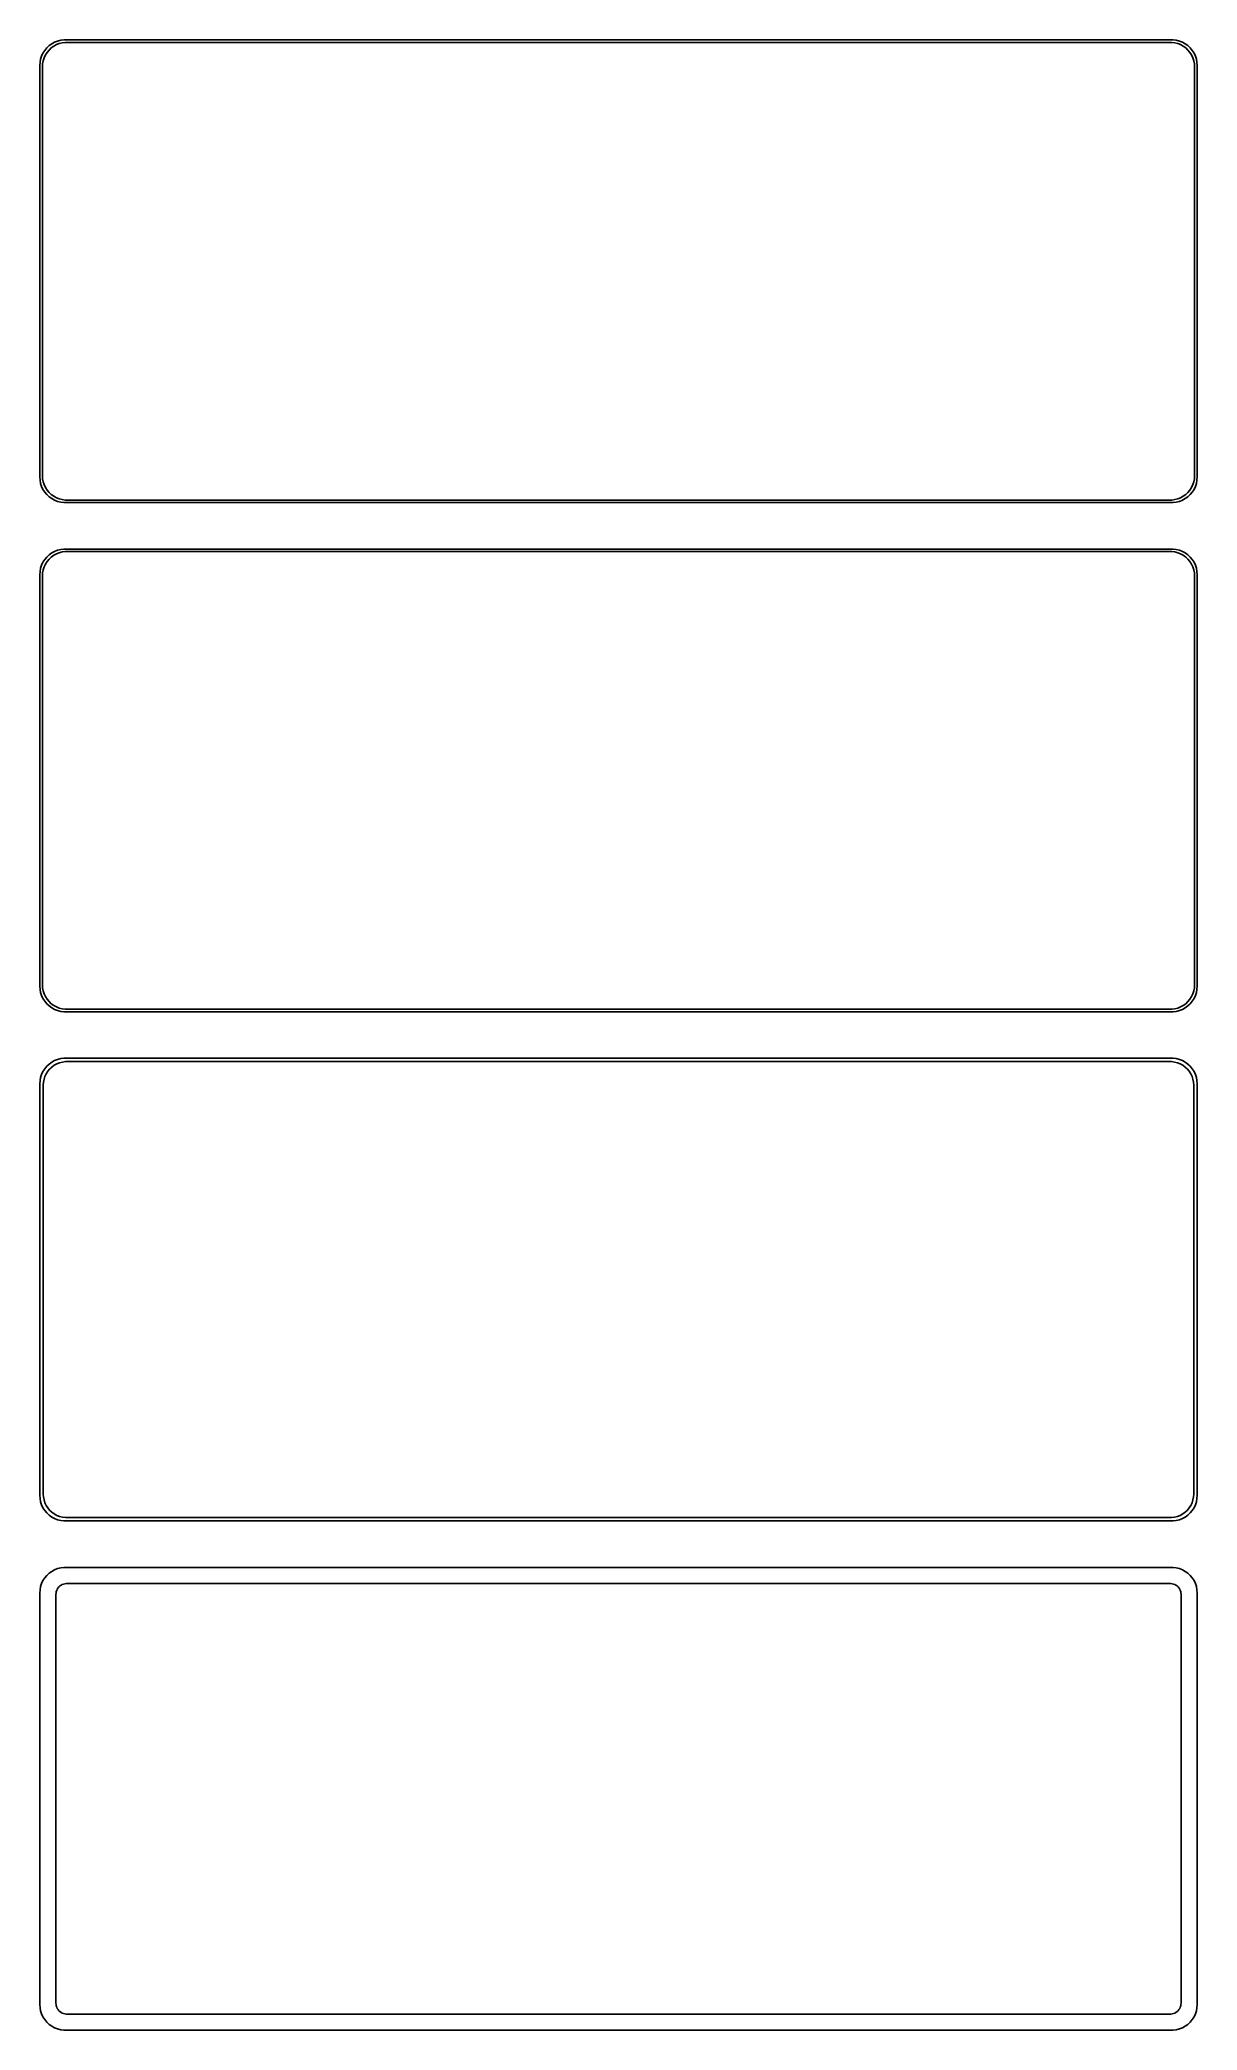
# Model space of a CAD drawing. Header units: metres. Extents: x -112 to 112, y 351 to 738.
import ezdxf

# ---------------------------------------------------------------- set-up
doc = ezdxf.new("R2010")
doc.units = ezdxf.units.M

msp = doc.modelspace()

# ---------------------------------------------------------------- linework, layer by layer
for p, q in [((-111.882, 735.409), (-112.149, 734.841)), ((-111.545, 735.939), (-111.882, 735.409)), ((-111.145, 736.423), (-111.545, 735.939)), ((-111.412, 735.038), (-111.093, 735.542)), ((-110.687, 736.853), (-111.145, 736.423)), ((-111.093, 735.542), (-110.713, 736.002)), ((-110.713, 736.002), (-110.278, 736.41)), ((-110.179, 737.222), (-110.687, 736.853)), ((-110.278, 736.41), (-109.795, 736.761)), ((-109.629, 737.524), (-110.179, 737.222)), ((-109.795, 736.761), (-109.272, 737.048)), ((-109.045, 737.755), (-109.629, 737.524)), ((-109.272, 737.048), (-108.718, 737.268)), ((-108.437, 737.911), (-109.045, 737.755)), ((-108.718, 737.268), (-108.14, 737.416)), ((-107.814, 737.99), (-108.437, 737.911)), ((-108.14, 737.416), (-107.548, 737.491)), ((107.814, 737.99), (-107.814, 737.99)), ((-107.548, 737.491), (107.548, 737.491)), ((107.548, 737.491), (108.14, 737.416)), ((108.437, 737.911), (107.814, 737.99)), ((108.14, 737.416), (108.718, 737.268)), ((109.045, 737.755), (108.437, 737.911)), ((108.718, 737.268), (109.272, 737.048)), ((109.629, 737.524), (109.045, 737.755)), ((109.272, 737.048), (109.795, 736.761)), ((110.179, 737.222), (109.629, 737.524)), ((109.795, 736.761), (110.278, 736.41)), ((110.687, 736.853), (110.179, 737.222)), ((110.278, 736.41), (110.713, 736.002)), ((111.145, 736.423), (110.687, 736.853)), ((110.713, 736.002), (111.093, 735.542)), ((111.093, 735.542), (111.412, 735.038)), ((111.545, 735.939), (111.145, 736.423)), ((111.882, 735.409), (111.545, 735.939)), ((112.149, 734.841), (111.882, 735.409)), ((-112.461, 733.627), (-112.5, 733)), ((-112.5, 733), (-112.5, 653)), ((-112.343, 734.243), (-112.461, 733.627)), ((-112.149, 734.841), (-112.343, 734.243)), ((-112, 732.75), (-111.963, 733.345)), ((-112, 653.25), (-112, 732.75)), ((-111.963, 733.345), (-111.851, 733.931)), ((-111.851, 733.931), (-111.666, 734.499)), ((-111.666, 734.499), (-111.412, 735.038)), ((111.412, 735.038), (111.666, 734.499)), ((111.666, 734.499), (111.851, 733.931)), ((111.851, 733.931), (111.963, 733.345)), ((111.963, 733.345), (112, 732.75)), ((112, 732.75), (112, 653.25)), ((112.343, 734.243), (112.149, 734.841)), ((112.461, 733.627), (112.343, 734.243)), ((112.5, 733), (112.461, 733.627)), ((112.5, 653), (112.5, 733)), ((-112.5, 653), (-112.461, 652.373)), ((-112.461, 652.373), (-112.343, 651.757)), ((-112.343, 651.757), (-112.149, 651.159)), ((-112.149, 651.159), (-111.882, 650.591)), ((-111.963, 652.655), (-112, 653.25)), ((-111.851, 652.069), (-111.963, 652.655)), ((-111.882, 650.591), (-111.545, 650.061)), ((-111.666, 651.501), (-111.851, 652.069)), ((-111.412, 650.962), (-111.666, 651.501)), ((-111.093, 650.458), (-111.412, 650.962)), ((-110.713, 649.998), (-111.093, 650.458)), ((111.093, 650.458), (110.713, 649.998)), ((111.412, 650.962), (111.093, 650.458)), ((111.666, 651.501), (111.412, 650.962)), ((111.545, 650.061), (111.882, 650.591)), ((111.851, 652.069), (111.666, 651.501)), ((111.963, 652.655), (111.851, 652.069)), ((111.882, 650.591), (112.149, 651.159)), ((112, 653.25), (111.963, 652.655)), ((112.149, 651.159), (112.343, 651.757)), ((112.343, 651.757), (112.461, 652.373)), ((112.461, 652.373), (112.5, 653)), ((-111.545, 650.061), (-111.145, 649.577)), ((-111.145, 649.577), (-110.687, 649.147)), ((-110.278, 649.59), (-110.713, 649.998)), ((-110.687, 649.147), (-110.179, 648.778)), ((-109.795, 649.239), (-110.278, 649.59)), ((-110.179, 648.778), (-109.629, 648.476)), ((-109.272, 648.952), (-109.795, 649.239)), ((-109.629, 648.476), (-109.045, 648.245)), ((-108.718, 648.732), (-109.272, 648.952)), ((-109.045, 648.245), (-108.437, 648.089)), ((-108.14, 648.584), (-108.718, 648.732)), ((-108.437, 648.089), (-107.814, 648.01)), ((-107.548, 648.509), (-108.14, 648.584)), ((-107.814, 648.01), (107.814, 648.01)), ((107.548, 648.509), (-107.548, 648.509)), ((108.14, 648.584), (107.548, 648.509)), ((107.814, 648.01), (108.437, 648.089)), ((108.718, 648.732), (108.14, 648.584)), ((108.437, 648.089), (109.045, 648.245)), ((109.272, 648.952), (108.718, 648.732)), ((109.045, 648.245), (109.629, 648.476)), ((109.795, 649.239), (109.272, 648.952)), ((109.629, 648.476), (110.179, 648.778)), ((110.278, 649.59), (109.795, 649.239)), ((110.179, 648.778), (110.687, 649.147)), ((110.713, 649.998), (110.278, 649.59)), ((110.687, 649.147), (111.145, 649.577)), ((111.145, 649.577), (111.545, 650.061)), ((-109.629, 638.524), (-110.179, 638.222)), ((-109.045, 638.755), (-109.629, 638.524)), ((-108.437, 638.911), (-109.045, 638.755)), ((-107.814, 638.99), (-108.437, 638.911)), ((107.814, 638.99), (-107.814, 638.99)), ((108.437, 638.911), (107.814, 638.99)), ((109.045, 638.755), (108.437, 638.911)), ((109.629, 638.524), (109.045, 638.755)), ((110.179, 638.222), (109.629, 638.524)), ((-112.343, 635.243), (-112.461, 634.627)), ((-112.149, 635.841), (-112.343, 635.243)), ((-111.882, 636.409), (-112.149, 635.841)), ((-111.963, 634.345), (-111.851, 634.931)), ((-111.545, 636.939), (-111.882, 636.409)), ((-111.851, 634.931), (-111.666, 635.499)), ((-111.666, 635.499), (-111.412, 636.038)), ((-111.145, 637.423), (-111.545, 636.939)), ((-111.412, 636.038), (-111.093, 636.542)), ((-110.687, 637.853), (-111.145, 637.423)), ((-111.093, 636.542), (-110.713, 637.002)), ((-110.713, 637.002), (-110.278, 637.41)), ((-110.179, 638.222), (-110.687, 637.853)), ((-110.278, 637.41), (-109.795, 637.761)), ((-109.795, 637.761), (-109.272, 638.048)), ((-109.272, 638.048), (-108.718, 638.268)), ((-108.718, 638.268), (-108.14, 638.416)), ((-108.14, 638.416), (-107.548, 638.491)), ((-107.548, 638.491), (107.548, 638.491)), ((107.548, 638.491), (108.14, 638.416)), ((108.14, 638.416), (108.718, 638.268)), ((108.718, 638.268), (109.272, 638.048)), ((109.272, 638.048), (109.795, 637.761)), ((109.795, 637.761), (110.278, 637.41)), ((110.687, 637.853), (110.179, 638.222)), ((110.278, 637.41), (110.713, 637.002)), ((111.145, 637.423), (110.687, 637.853)), ((110.713, 637.002), (111.093, 636.542)), ((111.093, 636.542), (111.412, 636.038)), ((111.545, 636.939), (111.145, 637.423)), ((111.412, 636.038), (111.666, 635.499)), ((111.882, 636.409), (111.545, 636.939)), ((111.666, 635.499), (111.851, 634.931)), ((111.851, 634.931), (111.963, 634.345)), ((112.149, 635.841), (111.882, 636.409)), ((112.343, 635.243), (112.149, 635.841)), ((112.461, 634.627), (112.343, 635.243)), ((-112.461, 634.627), (-112.5, 634)), ((-112.5, 634), (-112.5, 554)), ((-112, 633.75), (-111.963, 634.345)), ((-112, 554.25), (-112, 633.75)), ((111.963, 634.345), (112, 633.75)), ((112, 633.75), (112, 554.25)), ((112.5, 634), (112.461, 634.627)), ((112.5, 554), (112.5, 634)), ((-112.5, 554), (-112.461, 553.373)), ((-111.963, 553.655), (-112, 554.25)), ((-111.851, 553.069), (-111.963, 553.655)), ((111.963, 553.655), (111.851, 553.069)), ((112, 554.25), (111.963, 553.655)), ((112.461, 553.373), (112.5, 554)), ((-112.461, 553.373), (-112.343, 552.757)), ((-112.343, 552.757), (-112.149, 552.159)), ((-112.149, 552.159), (-111.882, 551.591)), ((-111.882, 551.591), (-111.545, 551.061)), ((-111.666, 552.501), (-111.851, 553.069)), ((-111.412, 551.962), (-111.666, 552.501)), ((-111.545, 551.061), (-111.145, 550.577)), ((-111.093, 551.458), (-111.412, 551.962)), ((-111.145, 550.577), (-110.687, 550.147)), ((-110.713, 550.998), (-111.093, 551.458)), ((-110.278, 550.59), (-110.713, 550.998)), ((-110.687, 550.147), (-110.179, 549.778)), ((-109.795, 550.239), (-110.278, 550.59)), ((-110.179, 549.778), (-109.629, 549.476)), ((-109.272, 549.952), (-109.795, 550.239)), ((-108.718, 549.732), (-109.272, 549.952)), ((-108.14, 549.584), (-108.718, 549.732)), ((-107.548, 549.509), (-108.14, 549.584)), ((108.14, 549.584), (107.548, 549.509)), ((108.718, 549.732), (108.14, 549.584)), ((109.272, 549.952), (108.718, 549.732)), ((109.795, 550.239), (109.272, 549.952)), ((109.629, 549.476), (110.179, 549.778)), ((110.278, 550.59), (109.795, 550.239)), ((110.179, 549.778), (110.687, 550.147)), ((110.713, 550.998), (110.278, 550.59)), ((110.687, 550.147), (111.145, 550.577)), ((111.093, 551.458), (110.713, 550.998)), ((111.412, 551.962), (111.093, 551.458)), ((111.145, 550.577), (111.545, 551.061)), ((111.666, 552.501), (111.412, 551.962)), ((111.545, 551.061), (111.882, 551.591)), ((111.851, 553.069), (111.666, 552.501)), ((111.882, 551.591), (112.149, 552.159)), ((112.149, 552.159), (112.343, 552.757)), ((112.343, 552.757), (112.461, 553.373)), ((-109.629, 549.476), (-109.045, 549.245)), ((-109.045, 549.245), (-108.437, 549.089)), ((-108.437, 549.089), (-107.814, 549.01)), ((-107.814, 549.01), (107.814, 549.01)), ((107.548, 549.509), (-107.548, 549.509)), ((107.814, 549.01), (108.437, 549.089)), ((108.437, 549.089), (109.045, 549.245)), ((109.045, 549.245), (109.629, 549.476)), ((-111.545, 537.939), (-111.882, 537.409)), ((-111.145, 538.423), (-111.545, 537.939)), ((-110.687, 538.853), (-111.145, 538.423)), ((-110.179, 539.222), (-110.687, 538.853)), ((-110.588, 537.884), (-110.168, 538.278)), ((-109.629, 539.524), (-110.179, 539.222)), ((-110.168, 538.278), (-109.703, 538.616)), ((-109.703, 538.616), (-109.199, 538.893)), ((-109.045, 539.755), (-109.629, 539.524)), ((-109.199, 538.893), (-108.665, 539.104)), ((-108.437, 539.911), (-109.045, 539.755)), ((-108.665, 539.104), (-108.108, 539.247)), ((-107.814, 539.99), (-108.437, 539.911)), ((-108.108, 539.247), (-107.537, 539.319)), ((107.814, 539.99), (-107.814, 539.99)), ((-107.537, 539.319), (107.537, 539.319)), ((107.537, 539.319), (108.108, 539.247)), ((108.437, 539.911), (107.814, 539.99)), ((108.108, 539.247), (108.665, 539.104)), ((109.045, 539.755), (108.437, 539.911)), ((108.665, 539.104), (109.199, 538.893)), ((109.629, 539.524), (109.045, 539.755)), ((109.199, 538.893), (109.703, 538.616)), ((110.179, 539.222), (109.629, 539.524)), ((109.703, 538.616), (110.168, 538.278)), ((110.168, 538.278), (110.588, 537.884)), ((110.687, 538.853), (110.179, 539.222)), ((111.145, 538.423), (110.687, 538.853)), ((111.545, 537.939), (111.145, 538.423)), ((111.882, 537.409), (111.545, 537.939)), ((-112.461, 535.627), (-112.5, 535)), ((-112.5, 535), (-112.5, 455)), ((-112.343, 536.243), (-112.461, 535.627)), ((-112.149, 536.841), (-112.343, 536.243)), ((-111.882, 537.409), (-112.149, 536.841)), ((-111.828, 534.75), (-111.792, 535.324)), ((-111.828, 455.25), (-111.828, 534.75)), ((-111.792, 535.324), (-111.685, 535.889)), ((-111.685, 535.889), (-111.507, 536.435)), ((-111.507, 536.435), (-111.262, 536.956)), ((-111.262, 536.956), (-110.954, 537.441)), ((-110.954, 537.441), (-110.588, 537.884)), ((110.588, 537.884), (110.954, 537.441)), ((110.954, 537.441), (111.262, 536.956)), ((111.262, 536.956), (111.507, 536.435)), ((111.507, 536.435), (111.685, 535.889)), ((111.685, 535.889), (111.792, 535.324)), ((111.792, 535.324), (111.828, 534.75)), ((111.828, 534.75), (111.828, 455.25)), ((112.149, 536.841), (111.882, 537.409)), ((112.343, 536.243), (112.149, 536.841)), ((112.461, 535.627), (112.343, 536.243)), ((112.5, 535), (112.461, 535.627)), ((112.5, 455), (112.5, 535)), ((-112.5, 455), (-112.461, 454.373)), ((-112.461, 454.373), (-112.343, 453.757)), ((-112.343, 453.757), (-112.149, 453.159)), ((-112.149, 453.159), (-111.882, 452.591)), ((-111.792, 454.676), (-111.828, 455.25)), ((-111.685, 454.111), (-111.792, 454.676)), ((-111.507, 453.565), (-111.685, 454.111)), ((-111.262, 453.044), (-111.507, 453.565)), ((-110.954, 452.559), (-111.262, 453.044)), ((111.262, 453.044), (110.954, 452.559)), ((111.507, 453.565), (111.262, 453.044)), ((111.685, 454.111), (111.507, 453.565)), ((111.792, 454.676), (111.685, 454.111)), ((111.828, 455.25), (111.792, 454.676)), ((111.882, 452.591), (112.149, 453.159)), ((112.149, 453.159), (112.343, 453.757)), ((112.343, 453.757), (112.461, 454.373)), ((112.461, 454.373), (112.5, 455)), ((-111.882, 452.591), (-111.545, 452.061)), ((-111.545, 452.061), (-111.145, 451.577)), ((-111.145, 451.577), (-110.687, 451.147)), ((-110.588, 452.116), (-110.954, 452.559)), ((-110.687, 451.147), (-110.179, 450.778)), ((-110.168, 451.722), (-110.588, 452.116)), ((-110.179, 450.778), (-109.629, 450.476)), ((-109.703, 451.384), (-110.168, 451.722)), ((-109.199, 451.107), (-109.703, 451.384)), ((-109.629, 450.476), (-109.045, 450.245)), ((-108.665, 450.896), (-109.199, 451.107)), ((-109.045, 450.245), (-108.437, 450.089)), ((-108.108, 450.753), (-108.665, 450.896)), ((-108.437, 450.089), (-107.814, 450.01)), ((-107.537, 450.681), (-108.108, 450.753)), ((-107.814, 450.01), (107.814, 450.01)), ((107.537, 450.681), (-107.537, 450.681)), ((108.108, 450.753), (107.537, 450.681)), ((107.814, 450.01), (108.437, 450.089)), ((108.665, 450.896), (108.108, 450.753)), ((108.437, 450.089), (109.045, 450.245)), ((109.199, 451.107), (108.665, 450.896)), ((109.045, 450.245), (109.629, 450.476)), ((109.703, 451.384), (109.199, 451.107)), ((109.629, 450.476), (110.179, 450.778)), ((110.168, 451.722), (109.703, 451.384)), ((110.588, 452.116), (110.168, 451.722)), ((110.179, 450.778), (110.687, 451.147)), ((110.954, 452.559), (110.588, 452.116)), ((110.687, 451.147), (111.145, 451.577)), ((111.145, 451.577), (111.545, 452.061)), ((111.545, 452.061), (111.882, 452.591)), ((-112.149, 437.841), (-112.343, 437.243)), ((-111.882, 438.409), (-112.149, 437.841)), ((-111.545, 438.939), (-111.882, 438.409)), ((-111.145, 439.423), (-111.545, 438.939)), ((-110.687, 439.853), (-111.145, 439.423)), ((-110.179, 440.222), (-110.687, 439.853)), ((-109.629, 440.524), (-110.179, 440.222)), ((-109.045, 440.755), (-109.629, 440.524)), ((-108.437, 440.911), (-109.045, 440.755)), ((-108.788, 437.194), (-108.595, 437.375)), ((-108.595, 437.375), (-108.38, 437.531)), ((-107.814, 440.99), (-108.437, 440.911)), ((-108.38, 437.531), (-108.148, 437.659)), ((-108.148, 437.659), (-107.902, 437.756)), ((-107.902, 437.756), (-107.645, 437.822)), ((107.814, 440.99), (-107.814, 440.99)), ((-107.645, 437.822), (-107.382, 437.855)), ((-107.382, 437.855), (107.382, 437.855)), ((107.382, 437.855), (107.645, 437.822)), ((107.645, 437.822), (107.902, 437.756)), ((108.437, 440.911), (107.814, 440.99)), ((107.902, 437.756), (108.148, 437.659)), ((108.148, 437.659), (108.38, 437.531)), ((108.38, 437.531), (108.595, 437.375)), ((109.045, 440.755), (108.437, 440.911)), ((108.595, 437.375), (108.788, 437.194)), ((109.629, 440.524), (109.045, 440.755)), ((110.179, 440.222), (109.629, 440.524)), ((110.687, 439.853), (110.179, 440.222)), ((111.145, 439.423), (110.687, 439.853)), ((111.545, 438.939), (111.145, 439.423)), ((111.882, 438.409), (111.545, 438.939)), ((112.149, 437.841), (111.882, 438.409)), ((112.343, 437.243), (112.149, 437.841)), ((-112.461, 436.627), (-112.5, 436)), ((-112.5, 436), (-112.5, 356)), ((-112.343, 437.243), (-112.461, 436.627)), ((-109.36, 435.75), (-109.343, 436.014)), ((-109.36, 356.25), (-109.36, 435.75)), ((-109.343, 436.014), (-109.293, 436.275)), ((-109.293, 436.275), (-109.211, 436.527)), ((-109.211, 436.527), (-109.099, 436.766)), ((-109.099, 436.766), (-108.957, 436.99)), ((-108.957, 436.99), (-108.788, 437.194)), ((108.788, 437.194), (108.957, 436.99)), ((108.957, 436.99), (109.099, 436.766)), ((109.099, 436.766), (109.211, 436.527)), ((109.211, 436.527), (109.293, 436.275)), ((109.293, 436.275), (109.343, 436.014)), ((109.343, 436.014), (109.36, 435.75)), ((109.36, 435.75), (109.36, 356.25)), ((112.461, 436.627), (112.343, 437.243)), ((112.5, 436), (112.461, 436.627)), ((112.5, 356), (112.5, 436)), ((-109.343, 355.986), (-109.36, 356.25)), ((109.36, 356.25), (109.343, 355.986)), ((-112.5, 356), (-112.461, 355.373)), ((-112.461, 355.373), (-112.343, 354.757)), ((-112.343, 354.757), (-112.149, 354.159)), ((-112.149, 354.159), (-111.882, 353.591)), ((-111.882, 353.591), (-111.545, 353.061)), ((-111.545, 353.061), (-111.145, 352.577)), ((-111.145, 352.577), (-110.687, 352.147)), ((-109.293, 355.725), (-109.343, 355.986)), ((-109.211, 355.473), (-109.293, 355.725)), ((-109.099, 355.234), (-109.211, 355.473)), ((-108.957, 355.01), (-109.099, 355.234)), ((-108.788, 354.806), (-108.957, 355.01)), ((-108.595, 354.625), (-108.788, 354.806)), ((-108.38, 354.469), (-108.595, 354.625)), ((-108.148, 354.341), (-108.38, 354.469)), ((-107.902, 354.244), (-108.148, 354.341)), ((-107.645, 354.178), (-107.902, 354.244)), ((-107.382, 354.145), (-107.645, 354.178)), ((107.382, 354.145), (-107.382, 354.145)), ((107.645, 354.178), (107.382, 354.145)), ((107.902, 354.244), (107.645, 354.178)), ((108.148, 354.341), (107.902, 354.244)), ((108.38, 354.469), (108.148, 354.341)), ((108.595, 354.625), (108.38, 354.469)), ((108.788, 354.806), (108.595, 354.625)), ((108.957, 355.01), (108.788, 354.806)), ((109.099, 355.234), (108.957, 355.01)), ((109.211, 355.473), (109.099, 355.234)), ((109.293, 355.725), (109.211, 355.473)), ((109.343, 355.986), (109.293, 355.725)), ((110.687, 352.147), (111.145, 352.577)), ((111.145, 352.577), (111.545, 353.061)), ((111.545, 353.061), (111.882, 353.591)), ((111.882, 353.591), (112.149, 354.159)), ((112.149, 354.159), (112.343, 354.757)), ((112.343, 354.757), (112.461, 355.373)), ((112.461, 355.373), (112.5, 356)), ((-110.687, 352.147), (-110.179, 351.778)), ((-110.179, 351.778), (-109.629, 351.476)), ((-109.629, 351.476), (-109.045, 351.245)), ((-109.045, 351.245), (-108.437, 351.089)), ((-108.437, 351.089), (-107.814, 351.01)), ((-107.814, 351.01), (107.814, 351.01)), ((107.814, 351.01), (108.437, 351.089)), ((108.437, 351.089), (109.045, 351.245)), ((109.045, 351.245), (109.629, 351.476)), ((109.629, 351.476), (110.179, 351.778)), ((110.179, 351.778), (110.687, 352.147))]:
    msp.add_line(p, q)

doc.saveas('drawing.dxf')
